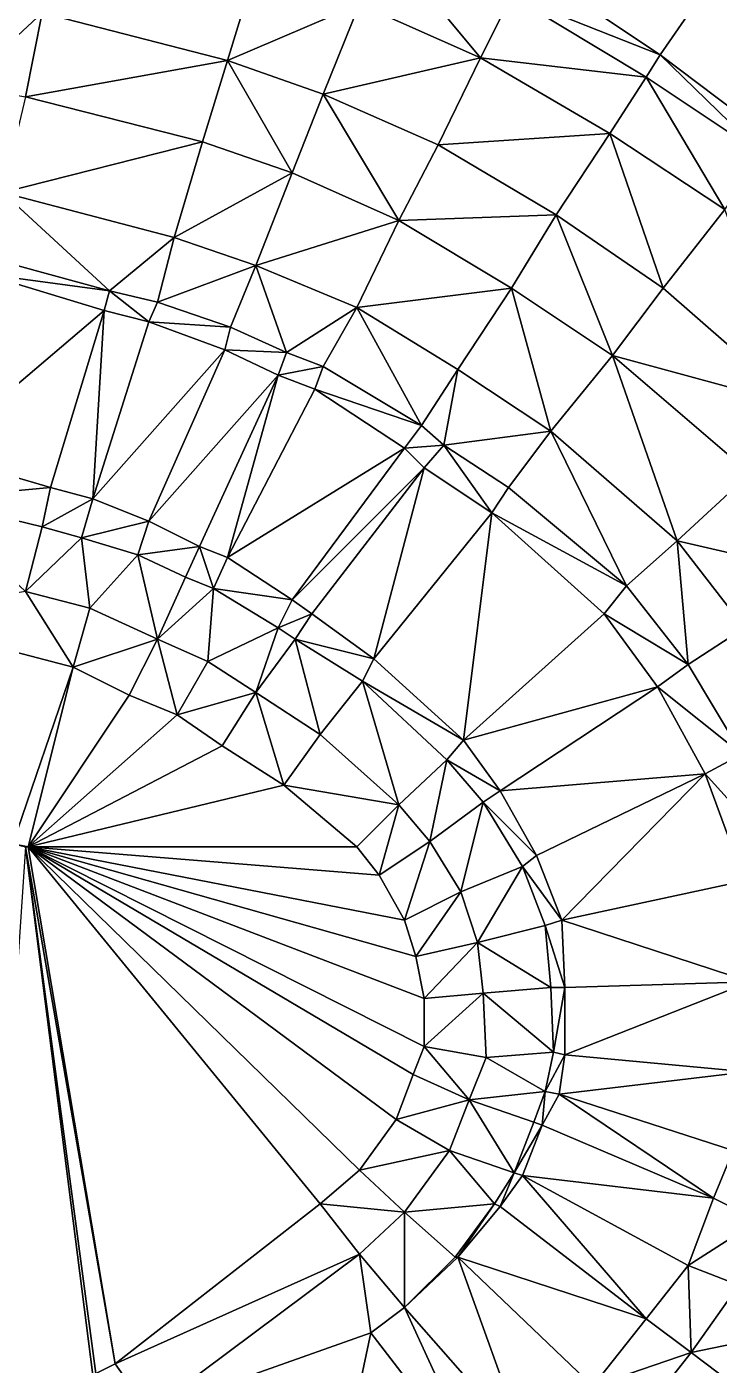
# Model space of a CAD drawing. Header units: millimetres. Extents: x 279405 to 280904, y 534349 to 535918.
# Drawn here: x 280227.7 to 280351, y 535099.8 to 535338 of the extents above; entities that cross this region are included whole.
import ezdxf

# ---------------------------------------------------------------- set-up
doc = ezdxf.new("R2010")
doc.units = ezdxf.units.MM
doc.layers.add('Карьер_конец_отработки', color=1, linetype='Continuous')

msp = doc.modelspace()

# ---------------------------------------------------------------- linework, layer by layer
at = {"layer": 'Карьер_конец_отработки', "color": 21, "true_color": 0xff914f}
for points in [[(280340.499989, 535333.000004, -222.400011), (280359.499989, 535360.500004, -222.400011), (280316.499989, 535349.000004, -219.969988), (280340.499989, 535333.000004, -222.400011)], [(280360.999989, 535317.500004, -224.640001), (280359.499989, 535360.500004, -222.400011), (280340.499989, 535333.000004, -222.400011), (280360.999989, 535317.500004, -224.640001)], [(280308.499989, 535332.500004, -229.999987), (280291.499989, 535353.000004, -229.999987), (280286.999989, 535342.000004, -229.999987), (280308.499989, 535332.500004, -229.999987)], [(280308.499989, 535332.500004, -229.999987), (280313.999989, 535343.500004, -229.999987), (280291.499989, 535353.000004, -229.999987), (280308.499989, 535332.500004, -229.999987)], [(280263.499989, 535332.000004, -259.999987), (280268.499989, 535348.500004, -229.999987), (280230.499989, 535340.500004, -259.999987), (280263.499989, 535332.000004, -259.999987)], [(280286.999989, 535342.000004, -229.999987), (280268.499989, 535348.500004, -229.999987), (280263.499989, 535332.000004, -259.999987), (280286.999989, 535342.000004, -229.999987)], [(280340.499989, 535333.000004, -222.400011), (280316.499989, 535349.000004, -219.969988), (280313.999989, 535343.500004, -229.999987), (280340.499989, 535333.000004, -222.400011)], [(280216.499989, 535327.500004, -259.999987), (280230.499989, 535340.500004, -259.999987), (280213.499989, 535344.000004, -259.999987), (280216.499989, 535327.500004, -259.999987)], [(280337.999989, 535329.000004, -229.999987), (280313.999989, 535343.500004, -229.999987), (280308.499989, 535332.500004, -229.999987), (280337.999989, 535329.000004, -229.999987)], [(280337.999989, 535329.000004, -229.999987), (280340.499989, 535333.000004, -222.400011), (280313.999989, 535343.500004, -229.999987), (280337.999989, 535329.000004, -229.999987)], [(280280.499989, 535326.000004, -259.999987), (280286.999989, 535342.000004, -229.999987), (280263.499989, 535332.000004, -259.999987), (280280.499989, 535326.000004, -259.999987)], [(280308.499989, 535332.500004, -229.999987), (280286.999989, 535342.000004, -229.999987), (280280.499989, 535326.000004, -259.999987), (280308.499989, 535332.500004, -229.999987)], [(280227.499989, 535325.500004, -259.999987), (280230.499989, 535340.500004, -259.999987), (280216.499989, 535327.500004, -259.999987), (280227.499989, 535325.500004, -259.999987)], [(280263.499989, 535332.000004, -259.999987), (280230.499989, 535340.500004, -259.999987), (280227.499989, 535325.500004, -259.999987), (280263.499989, 535332.000004, -259.999987)], [(280258.999989, 535317.500004, -259.999987), (280263.499989, 535332.000004, -259.999987), (280227.499989, 535325.500004, -259.999987), (280258.999989, 535317.500004, -259.999987)], [(280274.999989, 535312.000004, -259.999987), (280263.499989, 535332.000004, -259.999987), (280258.999989, 535317.500004, -259.999987), (280274.999989, 535312.000004, -259.999987)], [(280274.999989, 535312.000004, -259.999987), (280280.499989, 535326.000004, -259.999987), (280263.499989, 535332.000004, -259.999987), (280274.999989, 535312.000004, -259.999987)], [(280300.999989, 535317.000004, -259.999987), (280308.499989, 535332.500004, -229.999987), (280280.499989, 535326.000004, -259.999987), (280300.999989, 535317.000004, -259.999987)], [(280331.499989, 535319.000004, -229.999987), (280308.499989, 535332.500004, -229.999987), (280300.999989, 535317.000004, -259.999987), (280331.499989, 535319.000004, -229.999987)], [(280331.499989, 535319.000004, -229.999987), (280337.999989, 535329.000004, -229.999987), (280308.499989, 535332.500004, -229.999987), (280331.499989, 535319.000004, -229.999987)], [(280358.999989, 535315.000004, -229.999987), (280340.499989, 535333.000004, -222.400011), (280337.999989, 535329.000004, -229.999987), (280358.999989, 535315.000004, -229.999987)], [(280358.999989, 535315.000004, -229.999987), (280360.999989, 535317.500004, -224.640001), (280340.499989, 535333.000004, -222.400011), (280358.999989, 535315.000004, -229.999987)], [(280351.999989, 535305.500004, -229.999987), (280337.999989, 535329.000004, -229.999987), (280331.499989, 535319.000004, -229.999987), (280351.999989, 535305.500004, -229.999987)], [(280351.999989, 535305.500004, -229.999987), (280358.999989, 535315.000004, -229.999987), (280337.999989, 535329.000004, -229.999987), (280351.999989, 535305.500004, -229.999987)], [(280258.999989, 535317.500004, -259.999987), (280227.499989, 535325.500004, -259.999987), (280223.499989, 535308.500004, -289.999987), (280258.999989, 535317.500004, -259.999987)], [(280293.999989, 535303.500004, -259.999987), (280280.499989, 535326.000004, -259.999987), (280274.999989, 535312.000004, -259.999987), (280293.999989, 535303.500004, -259.999987)], [(280293.999989, 535303.500004, -259.999987), (280300.999989, 535317.000004, -259.999987), (280280.499989, 535326.000004, -259.999987), (280293.999989, 535303.500004, -259.999987)], [(280253.999989, 535300.500004, -289.999987), (280258.999989, 535317.500004, -259.999987), (280223.499989, 535308.500004, -289.999987), (280253.999989, 535300.500004, -289.999987)], [(280274.999989, 535312.000004, -259.999987), (280258.999989, 535317.500004, -259.999987), (280253.999989, 535300.500004, -289.999987), (280274.999989, 535312.000004, -259.999987)], [(280321.999989, 535304.500004, -259.999987), (280300.999989, 535317.000004, -259.999987), (280293.999989, 535303.500004, -259.999987), (280321.999989, 535304.500004, -259.999987)], [(280321.999989, 535304.500004, -259.999987), (280331.499989, 535319.000004, -229.999987), (280300.999989, 535317.000004, -259.999987), (280321.999989, 535304.500004, -259.999987)], [(280340.999989, 535291.500004, -259.999987), (280331.499989, 535319.000004, -229.999987), (280321.999989, 535304.500004, -259.999987), (280340.999989, 535291.500004, -259.999987)], [(280340.999989, 535291.500004, -259.999987), (280351.999989, 535305.500004, -229.999987), (280331.499989, 535319.000004, -229.999987), (280340.999989, 535291.500004, -259.999987)], [(280268.499989, 535295.500004, -289.999987), (280274.999989, 535312.000004, -259.999987), (280253.999989, 535300.500004, -289.999987), (280268.499989, 535295.500004, -289.999987)], [(280293.999989, 535303.500004, -259.999987), (280274.999989, 535312.000004, -259.999987), (280268.499989, 535295.500004, -289.999987), (280293.999989, 535303.500004, -259.999987)], [(280242.499989, 535291.000004, -289.999987), (280223.499989, 535308.500004, -289.999987), (280220.499989, 535297.000004, -289.999987), (280242.499989, 535291.000004, -289.999987)], [(280242.499989, 535291.000004, -289.999987), (280253.999989, 535300.500004, -289.999987), (280223.499989, 535308.500004, -289.999987), (280242.499989, 535291.000004, -289.999987)], [(280364.999989, 535270.500004, -259.999987), (280351.999989, 535305.500004, -229.999987), (280340.999989, 535291.500004, -259.999987), (280364.999989, 535270.500004, -259.999987)], [(280286.499989, 535288.000004, -289.999987), (280293.999989, 535303.500004, -259.999987), (280268.499989, 535295.500004, -289.999987), (280286.499989, 535288.000004, -289.999987)], [(280313.999989, 535291.500004, -259.999987), (280293.999989, 535303.500004, -259.999987), (280286.499989, 535288.000004, -289.999987), (280313.999989, 535291.500004, -259.999987)], [(280313.999989, 535291.500004, -259.999987), (280321.999989, 535304.500004, -259.999987), (280293.999989, 535303.500004, -259.999987), (280313.999989, 535291.500004, -259.999987)], [(280331.999989, 535279.500004, -259.999987), (280321.999989, 535304.500004, -259.999987), (280313.999989, 535291.500004, -259.999987), (280331.999989, 535279.500004, -259.999987)], [(280331.999989, 535279.500004, -259.999987), (280340.999989, 535291.500004, -259.999987), (280321.999989, 535304.500004, -259.999987), (280331.999989, 535279.500004, -259.999987)], [(280250.999989, 535289.000004, -289.999987), (280253.999989, 535300.500004, -289.999987), (280242.499989, 535291.000004, -289.999987), (280250.999989, 535289.000004, -289.999987)], [(280268.499989, 535295.500004, -289.999987), (280253.999989, 535300.500004, -289.999987), (280250.999989, 535289.000004, -289.999987), (280268.499989, 535295.500004, -289.999987)], [(280242.499989, 535291.000004, -289.999987), (280220.499989, 535297.000004, -289.999987), (280219.999989, 535294.000004, -298.449999), (280242.499989, 535291.000004, -289.999987)], [(280263.999989, 535284.500004, -289.999987), (280268.499989, 535295.500004, -289.999987), (280250.999989, 535289.000004, -289.999987), (280263.999989, 535284.500004, -289.999987)], [(280273.999989, 535280.000004, -289.999987), (280268.499989, 535295.500004, -289.999987), (280263.999989, 535284.500004, -289.999987), (280273.999989, 535280.000004, -289.999987)], [(280273.999989, 535280.000004, -289.999987), (280286.499989, 535288.000004, -289.999987), (280268.499989, 535295.500004, -289.999987), (280273.999989, 535280.000004, -289.999987)], [(280241.499989, 535287.500004, -300.469988), (280219.999989, 535294.000004, -298.449999), (280211.499989, 535262.000004, -298.449999), (280241.499989, 535287.500004, -300.469988)], [(280241.499989, 535287.500004, -300.469988), (280242.499989, 535291.000004, -289.999987), (280219.999989, 535294.000004, -298.449999), (280241.499989, 535287.500004, -300.469988)], [(280249.499989, 535285.500004, -301.199999), (280242.499989, 535291.000004, -289.999987), (280241.499989, 535287.500004, -300.469988), (280249.499989, 535285.500004, -301.199999)], [(280249.499989, 535285.500004, -301.199999), (280250.999989, 535289.000004, -289.999987), (280242.499989, 535291.000004, -289.999987), (280249.499989, 535285.500004, -301.199999)], [(280304.499989, 535277.000004, -289.999987), (280313.999989, 535291.500004, -259.999987), (280286.499989, 535288.000004, -289.999987), (280304.499989, 535277.000004, -289.999987)], [(280320.999989, 535266.000004, -289.999987), (280313.999989, 535291.500004, -259.999987), (280304.499989, 535277.000004, -289.999987), (280320.999989, 535266.000004, -289.999987)], [(280320.999989, 535266.000004, -289.999987), (280331.999989, 535279.500004, -259.999987), (280313.999989, 535291.500004, -259.999987), (280320.999989, 535266.000004, -289.999987)], [(280364.999989, 535270.500004, -259.999987), (280340.999989, 535291.500004, -259.999987), (280331.999989, 535279.500004, -259.999987), (280364.999989, 535270.500004, -259.999987)], [(280263.999989, 535284.500004, -289.999987), (280250.999989, 535289.000004, -289.999987), (280249.499989, 535285.500004, -301.199999), (280263.999989, 535284.500004, -289.999987)], [(280231.999989, 535256.000004, -300.469988), (280241.499989, 535287.500004, -300.469988), (280211.499989, 535262.000004, -298.449999), (280231.999989, 535256.000004, -300.469988)], [(280239.499989, 535254.000004, -301.199999), (280241.499989, 535287.500004, -300.469988), (280231.999989, 535256.000004, -300.469988), (280239.499989, 535254.000004, -301.199999)], [(280249.499989, 535285.500004, -301.199999), (280241.499989, 535287.500004, -300.469988), (280239.499989, 535254.000004, -301.199999), (280249.499989, 535285.500004, -301.199999)], [(280280.499989, 535277.500004, -289.999987), (280286.499989, 535288.000004, -289.999987), (280273.999989, 535280.000004, -289.999987), (280280.499989, 535277.500004, -289.999987)], [(280297.999989, 535267.000004, -289.999987), (280286.499989, 535288.000004, -289.999987), (280280.499989, 535277.500004, -289.999987), (280297.999989, 535267.000004, -289.999987)], [(280297.999989, 535267.000004, -289.999987), (280304.499989, 535277.000004, -289.999987), (280286.499989, 535288.000004, -289.999987), (280297.999989, 535267.000004, -289.999987)], [(280262.999989, 535280.500004, -302.210009), (280249.499989, 535285.500004, -301.199999), (280239.499989, 535254.000004, -301.199999), (280262.999989, 535280.500004, -302.210009)], [(280262.999989, 535280.500004, -302.210009), (280263.999989, 535284.500004, -289.999987), (280249.499989, 535285.500004, -301.199999), (280262.999989, 535280.500004, -302.210009)], [(280273.999989, 535280.000004, -289.999987), (280263.999989, 535284.500004, -289.999987), (280262.999989, 535280.500004, -302.210009), (280273.999989, 535280.000004, -289.999987)], [(280249.499989, 535250.000004, -302.210009), (280262.999989, 535280.500004, -302.210009), (280239.499989, 535254.000004, -301.199999), (280249.499989, 535250.000004, -302.210009)], [(280272.499989, 535276.000004, -303.080004), (280262.999989, 535280.500004, -302.210009), (280249.499989, 535250.000004, -302.210009), (280272.499989, 535276.000004, -303.080004)], [(280272.499989, 535276.000004, -303.080004), (280273.999989, 535280.000004, -289.999987), (280262.999989, 535280.500004, -302.210009), (280272.499989, 535276.000004, -303.080004)], [(280280.499989, 535277.500004, -289.999987), (280273.999989, 535280.000004, -289.999987), (280272.499989, 535276.000004, -303.080004), (280280.499989, 535277.500004, -289.999987)], [(280343.499989, 535246.500004, -289.999987), (280331.999989, 535279.500004, -259.999987), (280320.999989, 535266.000004, -289.999987), (280343.499989, 535246.500004, -289.999987)], [(280343.499989, 535246.500004, -289.999987), (280356.499989, 535258.500004, -259.999987), (280331.999989, 535279.500004, -259.999987), (280343.499989, 535246.500004, -289.999987)], [(280356.499989, 535258.500004, -259.999987), (280364.999989, 535270.500004, -259.999987), (280331.999989, 535279.500004, -259.999987), (280356.499989, 535258.500004, -259.999987)], [(280278.999989, 535273.500004, -303.610002), (280280.499989, 535277.500004, -289.999987), (280272.499989, 535276.000004, -303.080004), (280278.999989, 535273.500004, -303.610002)], [(280297.999989, 535267.000004, -289.999987), (280280.499989, 535277.500004, -289.999987), (280278.999989, 535273.500004, -303.610002), (280297.999989, 535267.000004, -289.999987)], [(280301.999989, 535263.500004, -289.999987), (280304.499989, 535277.000004, -289.999987), (280297.999989, 535267.000004, -289.999987), (280301.999989, 535263.500004, -289.999987)], [(280320.999989, 535266.000004, -289.999987), (280304.499989, 535277.000004, -289.999987), (280301.999989, 535263.500004, -289.999987), (280320.999989, 535266.000004, -289.999987)], [(280258.499989, 535245.500004, -303.080004), (280272.499989, 535276.000004, -303.080004), (280249.499989, 535250.000004, -302.210009), (280258.499989, 535245.500004, -303.080004)], [(280263.499989, 535243.500004, -303.610002), (280272.499989, 535276.000004, -303.080004), (280258.499989, 535245.500004, -303.080004), (280263.499989, 535243.500004, -303.610002)], [(280278.999989, 535273.500004, -303.610002), (280272.499989, 535276.000004, -303.080004), (280263.499989, 535243.500004, -303.610002), (280278.999989, 535273.500004, -303.610002)], [(280294.999989, 535263.000004, -304.890001), (280278.999989, 535273.500004, -303.610002), (280263.499989, 535243.500004, -303.610002), (280294.999989, 535263.000004, -304.890001)], [(280294.999989, 535263.000004, -304.890001), (280297.999989, 535267.000004, -289.999987), (280278.999989, 535273.500004, -303.610002), (280294.999989, 535263.000004, -304.890001)], [(280301.999989, 535263.500004, -289.999987), (280297.999989, 535267.000004, -289.999987), (280294.999989, 535263.000004, -304.890001), (280301.999989, 535263.500004, -289.999987)], [(280313.499989, 535256.000004, -289.999987), (280320.999989, 535266.000004, -289.999987), (280301.999989, 535263.500004, -289.999987), (280313.499989, 535256.000004, -289.999987)], [(280334.499989, 535238.500004, -289.999987), (280320.999989, 535266.000004, -289.999987), (280313.499989, 535256.000004, -289.999987), (280334.499989, 535238.500004, -289.999987)], [(280334.499989, 535238.500004, -289.999987), (280343.499989, 535246.500004, -289.999987), (280320.999989, 535266.000004, -289.999987), (280334.499989, 535238.500004, -289.999987)], [(280231.999989, 535256.000004, -300.469988), (280211.499989, 535262.000004, -298.449999), (280209.999989, 535254.000004, -319.999987), (280231.999989, 535256.000004, -300.469988)], [(280274.999989, 535236.000004, -304.890001), (280294.999989, 535263.000004, -304.890001), (280263.499989, 535243.500004, -303.610002), (280274.999989, 535236.000004, -304.890001)], [(280298.499989, 535259.500004, -305.249987), (280294.999989, 535263.000004, -304.890001), (280274.999989, 535236.000004, -304.890001), (280298.499989, 535259.500004, -305.249987)], [(280298.499989, 535259.500004, -305.249987), (280301.999989, 535263.500004, -289.999987), (280294.999989, 535263.000004, -304.890001), (280298.499989, 535259.500004, -305.249987)], [(280310.499989, 535251.500004, -306.590013), (280301.999989, 535263.500004, -289.999987), (280298.499989, 535259.500004, -305.249987), (280310.499989, 535251.500004, -306.590013)], [(280310.499989, 535251.500004, -306.590013), (280313.499989, 535256.000004, -289.999987), (280301.999989, 535263.500004, -289.999987), (280310.499989, 535251.500004, -306.590013)], [(280278.499989, 535233.500004, -305.249987), (280298.499989, 535259.500004, -305.249987), (280274.999989, 535236.000004, -304.890001), (280278.499989, 535233.500004, -305.249987)], [(280289.499989, 535225.500004, -306.590013), (280298.499989, 535259.500004, -305.249987), (280278.499989, 535233.500004, -305.249987), (280289.499989, 535225.500004, -306.590013)], [(280310.499989, 535251.500004, -306.590013), (280298.499989, 535259.500004, -305.249987), (280289.499989, 535225.500004, -306.590013), (280310.499989, 535251.500004, -306.590013)], [(280369.499989, 535240.500004, -259.999987), (280356.499989, 535258.500004, -259.999987), (280343.499989, 535246.500004, -289.999987), (280369.499989, 535240.500004, -259.999987)], [(280230.499989, 535249.000004, -319.999987), (280231.999989, 535256.000004, -300.469988), (280209.999989, 535254.000004, -319.999987), (280230.499989, 535249.000004, -319.999987)], [(280239.499989, 535254.000004, -301.199999), (280231.999989, 535256.000004, -300.469988), (280230.499989, 535249.000004, -319.999987), (280239.499989, 535254.000004, -301.199999)], [(280334.499989, 535238.500004, -289.999987), (280313.499989, 535256.000004, -289.999987), (280310.499989, 535251.500004, -306.590013), (280334.499989, 535238.500004, -289.999987)], [(280227.499989, 535237.500004, -319.999987), (280230.499989, 535249.000004, -319.999987), (280209.999989, 535254.000004, -319.999987), (280227.499989, 535237.500004, -319.999987)], [(280237.499989, 535247.000004, -319.999987), (280239.499989, 535254.000004, -301.199999), (280230.499989, 535249.000004, -319.999987), (280237.499989, 535247.000004, -319.999987)], [(280249.499989, 535250.000004, -302.210009), (280239.499989, 535254.000004, -301.199999), (280237.499989, 535247.000004, -319.999987), (280249.499989, 535250.000004, -302.210009)], [(280305.499989, 535211.000004, -308.590013), (280310.499989, 535251.500004, -306.590013), (280289.499989, 535225.500004, -306.590013), (280305.499989, 535211.000004, -308.590013)], [(280330.499989, 535233.500004, -308.590013), (280310.499989, 535251.500004, -306.590013), (280305.499989, 535211.000004, -308.590013), (280330.499989, 535233.500004, -308.590013)], [(280330.499989, 535233.500004, -308.590013), (280334.499989, 535238.500004, -289.999987), (280310.499989, 535251.500004, -306.590013), (280330.499989, 535233.500004, -308.590013)], [(280237.499989, 535247.000004, -319.999987), (280230.499989, 535249.000004, -319.999987), (280227.499989, 535237.500004, -319.999987), (280237.499989, 535247.000004, -319.999987)], [(280247.499989, 535244.000004, -319.999987), (280249.499989, 535250.000004, -302.210009), (280237.499989, 535247.000004, -319.999987), (280247.499989, 535244.000004, -319.999987)], [(280258.499989, 535245.500004, -303.080004), (280249.499989, 535250.000004, -302.210009), (280247.499989, 535244.000004, -319.999987), (280258.499989, 535245.500004, -303.080004)], [(280238.999989, 535234.500004, -319.999987), (280237.499989, 535247.000004, -319.999987), (280227.499989, 535237.500004, -319.999987), (280238.999989, 535234.500004, -319.999987)], [(280238.999989, 535234.500004, -319.999987), (280247.499989, 535244.000004, -319.999987), (280237.499989, 535247.000004, -319.999987), (280238.999989, 535234.500004, -319.999987)], [(280255.999989, 535240.000004, -319.999987), (280258.499989, 535245.500004, -303.080004), (280247.499989, 535244.000004, -319.999987), (280255.999989, 535240.000004, -319.999987)], [(280260.999989, 535238.000004, -319.999987), (280258.499989, 535245.500004, -303.080004), (280255.999989, 535240.000004, -319.999987), (280260.999989, 535238.000004, -319.999987)], [(280260.999989, 535238.000004, -319.999987), (280263.499989, 535243.500004, -303.610002), (280258.499989, 535245.500004, -303.080004), (280260.999989, 535238.000004, -319.999987)], [(280345.499989, 535224.500004, -289.999987), (280343.499989, 535246.500004, -289.999987), (280334.499989, 535238.500004, -289.999987), (280345.499989, 535224.500004, -289.999987)], [(280345.499989, 535224.500004, -289.999987), (280355.499989, 535231.000004, -289.999987), (280343.499989, 535246.500004, -289.999987), (280345.499989, 535224.500004, -289.999987)], [(280355.499989, 535231.000004, -289.999987), (280369.499989, 535240.500004, -259.999987), (280343.499989, 535246.500004, -289.999987), (280355.499989, 535231.000004, -289.999987)], [(280250.999989, 535229.000004, -319.999987), (280247.499989, 535244.000004, -319.999987), (280238.999989, 535234.500004, -319.999987), (280250.999989, 535229.000004, -319.999987)], [(280250.999989, 535229.000004, -319.999987), (280255.999989, 535240.000004, -319.999987), (280247.499989, 535244.000004, -319.999987), (280250.999989, 535229.000004, -319.999987)], [(280274.999989, 535236.000004, -304.890001), (280263.499989, 535243.500004, -303.610002), (280260.999989, 535238.000004, -319.999987), (280274.999989, 535236.000004, -304.890001)], [(280260.999989, 535238.000004, -319.999987), (280255.999989, 535240.000004, -319.999987), (280250.999989, 535229.000004, -319.999987), (280260.999989, 535238.000004, -319.999987)], [(280345.499989, 535224.500004, -289.999987), (280334.499989, 535238.500004, -289.999987), (280330.499989, 535233.500004, -308.590013), (280345.499989, 535224.500004, -289.999987)], [(280235.999989, 535224.000004, -349.999987), (280227.499989, 535237.500004, -319.999987), (280201.499989, 535233.000004, -346.509996), (280235.999989, 535224.000004, -349.999987)], [(280235.999989, 535224.000004, -349.999987), (280238.999989, 535234.500004, -319.999987), (280227.499989, 535237.500004, -319.999987), (280235.999989, 535224.000004, -349.999987)], [(280259.999989, 535225.000004, -319.999987), (280260.999989, 535238.000004, -319.999987), (280250.999989, 535229.000004, -319.999987), (280259.999989, 535225.000004, -319.999987)], [(280272.499989, 535231.000004, -319.999987), (280260.999989, 535238.000004, -319.999987), (280259.999989, 535225.000004, -319.999987), (280272.499989, 535231.000004, -319.999987)], [(280272.499989, 535231.000004, -319.999987), (280274.999989, 535236.000004, -304.890001), (280260.999989, 535238.000004, -319.999987), (280272.499989, 535231.000004, -319.999987)], [(280278.499989, 535233.500004, -305.249987), (280274.999989, 535236.000004, -304.890001), (280272.499989, 535231.000004, -319.999987), (280278.499989, 535233.500004, -305.249987)], [(280250.999989, 535229.000004, -319.999987), (280238.999989, 535234.500004, -319.999987), (280235.999989, 535224.000004, -349.999987), (280250.999989, 535229.000004, -319.999987)], [(280275.499989, 535229.000004, -319.999987), (280278.499989, 535233.500004, -305.249987), (280272.499989, 535231.000004, -319.999987), (280275.499989, 535229.000004, -319.999987)], [(280289.499989, 535225.500004, -306.590013), (280278.499989, 535233.500004, -305.249987), (280275.499989, 535229.000004, -319.999987), (280289.499989, 535225.500004, -306.590013)], [(280339.999989, 535220.500004, -309.569994), (280330.499989, 535233.500004, -308.590013), (280305.499989, 535211.000004, -308.590013), (280339.999989, 535220.500004, -309.569994)], [(280339.999989, 535220.500004, -309.569994), (280345.499989, 535224.500004, -289.999987), (280330.499989, 535233.500004, -308.590013), (280339.999989, 535220.500004, -309.569994)], [(280225.245961, 535192.586815, -349.879045), (280235.999989, 535224.000004, -349.999987), (280201.499989, 535233.000004, -346.509996), (280225.245961, 535192.586815, -349.879045)], [(280245.999989, 535219.000004, -349.999987), (280250.999989, 535229.000004, -319.999987), (280235.999989, 535224.000004, -349.999987), (280245.999989, 535219.000004, -349.999987)], [(280254.499989, 535215.500004, -349.999987), (280250.999989, 535229.000004, -319.999987), (280245.999989, 535219.000004, -349.999987), (280254.499989, 535215.500004, -349.999987)], [(280254.499989, 535215.500004, -349.999987), (280259.999989, 535225.000004, -319.999987), (280250.999989, 535229.000004, -319.999987), (280254.499989, 535215.500004, -349.999987)], [(280268.499989, 535219.500004, -319.999987), (280272.499989, 535231.000004, -319.999987), (280259.999989, 535225.000004, -319.999987), (280268.499989, 535219.500004, -319.999987)], [(280275.499989, 535229.000004, -319.999987), (280272.499989, 535231.000004, -319.999987), (280268.499989, 535219.500004, -319.999987), (280275.499989, 535229.000004, -319.999987)], [(280279.999989, 535212.000004, -319.999987), (280275.499989, 535229.000004, -319.999987), (280268.499989, 535219.500004, -319.999987), (280279.999989, 535212.000004, -319.999987)], [(280279.999989, 535212.000004, -319.999987), (280287.499989, 535221.500004, -319.999987), (280275.499989, 535229.000004, -319.999987), (280279.999989, 535212.000004, -319.999987)], [(280287.499989, 535221.500004, -319.999987), (280289.499989, 535225.500004, -306.590013), (280275.499989, 535229.000004, -319.999987), (280287.499989, 535221.500004, -319.999987)], [(280354.999989, 535208.500004, -289.999987), (280355.499989, 535231.000004, -289.999987), (280345.499989, 535224.500004, -289.999987), (280354.999989, 535208.500004, -289.999987)], [(280235.999989, 535224.000004, -349.999987), (280225.245961, 535192.586815, -349.879045), (280227.999989, 535192, -349.999987), (280235.999989, 535224.000004, -349.999987)], [(280245.999989, 535219.000004, -349.999987), (280235.999989, 535224.000004, -349.999987), (280227.999989, 535192, -349.999987), (280245.999989, 535219.000004, -349.999987)], [(280268.499989, 535219.500004, -319.999987), (280259.999989, 535225.000004, -319.999987), (280254.499989, 535215.500004, -349.999987), (280268.499989, 535219.500004, -319.999987)], [(280305.499989, 535211.000004, -308.590013), (280289.499989, 535225.500004, -306.590013), (280287.499989, 535221.500004, -319.999987), (280305.499989, 535211.000004, -308.590013)], [(280354.999989, 535208.500004, -289.999987), (280345.499989, 535224.500004, -289.999987), (280339.999989, 535220.500004, -309.569994), (280354.999989, 535208.500004, -289.999987)], [(280293.999989, 535199.5, -319.999987), (280287.499989, 535221.500004, -319.999987), (280279.999989, 535212.000004, -319.999987), (280293.999989, 535199.5, -319.999987)], [(280293.999989, 535199.5, -319.999987), (280302.499989, 535207.500004, -319.999987), (280287.499989, 535221.500004, -319.999987), (280293.999989, 535199.5, -319.999987)], [(280302.499989, 535207.500004, -319.999987), (280305.499989, 535211.000004, -308.590013), (280287.499989, 535221.500004, -319.999987), (280302.499989, 535207.500004, -319.999987)], [(280262.499989, 535210.000004, -349.999987), (280268.499989, 535219.500004, -319.999987), (280254.499989, 535215.500004, -349.999987), (280262.499989, 535210.000004, -349.999987)], [(280273.499989, 535203, -349.999987), (280268.499989, 535219.500004, -319.999987), (280262.499989, 535210.000004, -349.999987), (280273.499989, 535203, -349.999987)], [(280273.499989, 535203, -349.999987), (280279.999989, 535212.000004, -319.999987), (280268.499989, 535219.500004, -319.999987), (280273.499989, 535203, -349.999987)], [(280311.999989, 535202, -309.569994), (280339.999989, 535220.500004, -309.569994), (280305.499989, 535211.000004, -308.590013), (280311.999989, 535202, -309.569994)], [(280348.499989, 535205.000004, -310.830004), (280339.999989, 535220.500004, -309.569994), (280311.999989, 535202, -309.569994), (280348.499989, 535205.000004, -310.830004)], [(280348.499989, 535205.000004, -310.830004), (280354.999989, 535208.500004, -289.999987), (280339.999989, 535220.500004, -309.569994), (280348.499989, 535205.000004, -310.830004)], [(280254.499989, 535215.500004, -349.999987), (280245.999989, 535219.000004, -349.999987), (280227.999989, 535192, -349.999987), (280254.499989, 535215.500004, -349.999987)], [(280262.499989, 535210.000004, -349.999987), (280254.499989, 535215.500004, -349.999987), (280227.999989, 535192, -349.999987), (280262.499989, 535210.000004, -349.999987)], [(280293.999989, 535199.5, -319.999987), (280279.999989, 535212.000004, -319.999987), (280273.499989, 535203, -349.999987), (280293.999989, 535199.5, -319.999987)], [(280273.499989, 535203, -349.999987), (280262.499989, 535210.000004, -349.999987), (280227.999989, 535192, -349.999987), (280273.499989, 535203, -349.999987)], [(280311.999989, 535202, -309.569994), (280305.499989, 535211.000004, -308.590013), (280302.499989, 535207.500004, -319.999987), (280311.999989, 535202, -309.569994)], [(280299.499989, 535193, -319.999987), (280302.499989, 535207.500004, -319.999987), (280293.999989, 535199.5, -319.999987), (280299.499989, 535193, -319.999987)], [(280308.999989, 535200, -319.999987), (280302.499989, 535207.500004, -319.999987), (280299.499989, 535193, -319.999987), (280308.999989, 535200, -319.999987)], [(280308.999989, 535200, -319.999987), (280311.999989, 535202, -309.569994), (280302.499989, 535207.500004, -319.999987), (280308.999989, 535200, -319.999987)], [(280362.999989, 535189, -289.999987), (280354.999989, 535208.500004, -289.999987), (280348.499989, 535205.000004, -310.830004), (280362.999989, 535189, -289.999987)], [(280318.499989, 535190.5, -310.830004), (280348.499989, 535205.000004, -310.830004), (280311.999989, 535202, -309.569994), (280318.499989, 535190.5, -310.830004)], [(280322.999989, 535179, -311.93001), (280348.499989, 535205.000004, -310.830004), (280318.499989, 535190.5, -310.830004), (280322.999989, 535179, -311.93001)], [(280355.499989, 535186, -311.93001), (280348.499989, 535205.000004, -310.830004), (280322.999989, 535179, -311.93001), (280355.499989, 535186, -311.93001)], [(280355.499989, 535186, -311.93001), (280362.999989, 535189, -289.999987), (280348.499989, 535205.000004, -310.830004), (280355.499989, 535186, -311.93001)], [(280286.499989, 535192, -349.999987), (280273.499989, 535203, -349.999987), (280227.999989, 535192, -349.999987), (280286.499989, 535192, -349.999987)], [(280286.499989, 535192, -349.999987), (280293.999989, 535199.5, -319.999987), (280273.499989, 535203, -349.999987), (280286.499989, 535192, -349.999987)], [(280318.499989, 535190.5, -310.830004), (280311.999989, 535202, -309.569994), (280308.999989, 535200, -319.999987), (280318.499989, 535190.5, -310.830004)], [(280290.499989, 535187, -349.999987), (280293.999989, 535199.5, -319.999987), (280286.499989, 535192, -349.999987), (280290.499989, 535187, -349.999987)], [(280299.499989, 535193, -319.999987), (280293.999989, 535199.5, -319.999987), (280290.499989, 535187, -349.999987), (280299.499989, 535193, -319.999987)], [(280304.999989, 535184, -319.999987), (280308.999989, 535200, -319.999987), (280299.499989, 535193, -319.999987), (280304.999989, 535184, -319.999987)], [(280315.999989, 535188.5, -319.999987), (280308.999989, 535200, -319.999987), (280304.999989, 535184, -319.999987), (280315.999989, 535188.5, -319.999987)], [(280315.999989, 535188.5, -319.999987), (280318.499989, 535190.5, -310.830004), (280308.999989, 535200, -319.999987), (280315.999989, 535188.5, -319.999987)], [(280294.999989, 535179, -349.999987), (280299.499989, 535193, -319.999987), (280290.499989, 535187, -349.999987), (280294.999989, 535179, -349.999987)], [(280304.999989, 535184, -319.999987), (280299.499989, 535193, -319.999987), (280294.999989, 535179, -349.999987), (280304.999989, 535184, -319.999987)], [(280239.499989, 535098, -349.999987), (280227.499989, 535192, -349.999987), (280220.499989, 535088, -349.999987), (280239.499989, 535098, -349.999987)], [(280227.999989, 535192, -349.999987), (280225.245961, 535192.586815, -349.879045), (280227.499989, 535192, -349.999987), (280227.999989, 535192, -349.999987)], [(280239.499989, 535098, -349.999987), (280240.065602, 535098.282798, -349.999987), (280227.499989, 535192, -349.999987), (280239.499989, 535098, -349.999987)], [(280240.065602, 535098.282798, -349.999987), (280243.499989, 535100, -349.999987), (280227.499989, 535192, -349.999987), (280240.065602, 535098.282798, -349.999987)], [(280243.499989, 535100, -349.999987), (280227.999989, 535192, -349.999987), (280227.499989, 535192, -349.999987), (280243.499989, 535100, -349.999987)], [(280243.499989, 535100, -349.999987), (280279.999989, 535128.5, -349.999987), (280227.999989, 535192, -349.999987), (280243.499989, 535100, -349.999987)], [(280296.499989, 535151.5, -349.999987), (280227.999989, 535192, -349.999987), (280293.499989, 535143.5, -349.999987), (280296.499989, 535151.5, -349.999987)], [(280296.999989, 535172.5, -349.999987), (280227.999989, 535192, -349.999987), (280298.499989, 535165, -349.999987), (280296.999989, 535172.5, -349.999987)], [(280290.499989, 535187, -349.999987), (280227.999989, 535192, -349.999987), (280294.999989, 535179, -349.999987), (280290.499989, 535187, -349.999987)], [(280290.499989, 535187, -349.999987), (280286.499989, 535192, -349.999987), (280227.999989, 535192, -349.999987), (280290.499989, 535187, -349.999987)], [(280279.999989, 535128.5, -349.999987), (280286.999989, 535134.5, -349.999987), (280227.999989, 535192, -349.999987), (280279.999989, 535128.5, -349.999987)], [(280286.999989, 535134.5, -349.999987), (280293.499989, 535143.5, -349.999987), (280227.999989, 535192, -349.999987), (280286.999989, 535134.5, -349.999987)], [(280296.999989, 535172.5, -349.999987), (280294.999989, 535179, -349.999987), (280227.999989, 535192, -349.999987), (280296.999989, 535172.5, -349.999987)], [(280296.499989, 535151.5, -349.999987), (280298.499989, 535156.5, -349.999987), (280227.999989, 535192, -349.999987), (280296.499989, 535151.5, -349.999987)], [(280298.499989, 535165, -349.999987), (280227.999989, 535192, -349.999987), (280298.499989, 535156.5, -349.999987), (280298.499989, 535165, -349.999987)], [(280307.999989, 535175, -319.999987), (280315.999989, 535188.5, -319.999987), (280304.999989, 535184, -319.999987), (280307.999989, 535175, -319.999987)], [(280319.999989, 535178, -319.999987), (280315.999989, 535188.5, -319.999987), (280307.999989, 535175, -319.999987), (280319.999989, 535178, -319.999987)], [(280322.999989, 535179, -311.93001), (280318.499989, 535190.5, -310.830004), (280315.999989, 535188.5, -319.999987), (280322.999989, 535179, -311.93001)], [(280319.999989, 535178, -319.999987), (280322.999989, 535179, -311.93001), (280315.999989, 535188.5, -319.999987), (280319.999989, 535178, -319.999987)], [(280356.499989, 535168, -312.979998), (280355.499989, 535186, -311.93001), (280322.999989, 535179, -311.93001), (280356.499989, 535168, -312.979998)], [(280296.999989, 535172.5, -349.999987), (280304.999989, 535184, -319.999987), (280294.999989, 535179, -349.999987), (280296.999989, 535172.5, -349.999987)], [(280307.999989, 535175, -319.999987), (280304.999989, 535184, -319.999987), (280296.999989, 535172.5, -349.999987), (280307.999989, 535175, -319.999987)], [(280323.499989, 535167, -312.979998), (280322.999989, 535179, -311.93001), (280319.999989, 535178, -319.999987), (280323.499989, 535167, -312.979998)], [(280323.499989, 535167, -312.979998), (280356.499989, 535168, -312.979998), (280322.999989, 535179, -311.93001), (280323.499989, 535167, -312.979998)], [(280320.999989, 535167, -319.999987), (280319.999989, 535178, -319.999987), (280307.999989, 535175, -319.999987), (280320.999989, 535167, -319.999987)], [(280320.999989, 535167, -319.999987), (280323.499989, 535167, -312.979998), (280319.999989, 535178, -319.999987), (280320.999989, 535167, -319.999987)], [(280298.499989, 535165, -349.999987), (280307.999989, 535175, -319.999987), (280296.999989, 535172.5, -349.999987), (280298.499989, 535165, -349.999987)], [(280308.999989, 535166, -319.999987), (280307.999989, 535175, -319.999987), (280298.499989, 535165, -349.999987), (280308.999989, 535166, -319.999987)], [(280308.999989, 535166, -319.999987), (280320.999989, 535167, -319.999987), (280307.999989, 535175, -319.999987), (280308.999989, 535166, -319.999987)], [(280321.499989, 535155.5, -319.999987), (280320.999989, 535167, -319.999987), (280308.999989, 535166, -319.999987), (280321.499989, 535155.5, -319.999987)], [(280321.499989, 535155.5, -319.999987), (280323.499989, 535167, -312.979998), (280320.999989, 535167, -319.999987), (280321.499989, 535155.5, -319.999987)], [(280323.499989, 535155, -314.110002), (280323.499989, 535167, -312.979998), (280321.499989, 535155.5, -319.999987), (280323.499989, 535155, -314.110002)], [(280323.499989, 535155, -314.110002), (280356.499989, 535168, -312.979998), (280323.499989, 535167, -312.979998), (280323.499989, 535155, -314.110002)], [(280355.999989, 535152, -314.110002), (280356.499989, 535168, -312.979998), (280323.499989, 535155, -314.110002), (280355.999989, 535152, -314.110002)], [(280298.499989, 535156.5, -349.999987), (280308.999989, 535166, -319.999987), (280298.499989, 535165, -349.999987), (280298.499989, 535156.5, -349.999987)], [(280309.499989, 535154.5, -319.999987), (280308.999989, 535166, -319.999987), (280298.499989, 535156.5, -349.999987), (280309.499989, 535154.5, -319.999987)], [(280309.499989, 535154.5, -319.999987), (280321.499989, 535155.5, -319.999987), (280308.999989, 535166, -319.999987), (280309.499989, 535154.5, -319.999987)], [(280306.499989, 535147, -319.999987), (280298.499989, 535156.5, -349.999987), (280296.499989, 535151.5, -349.999987), (280306.499989, 535147, -319.999987)], [(280306.499989, 535147, -319.999987), (280309.499989, 535154.5, -319.999987), (280298.499989, 535156.5, -349.999987), (280306.499989, 535147, -319.999987)], [(280319.999989, 535148.5, -319.999987), (280321.499989, 535155.5, -319.999987), (280309.499989, 535154.5, -319.999987), (280319.999989, 535148.5, -319.999987)], [(280323.499989, 535155, -314.110002), (280321.499989, 535155.5, -319.999987), (280319.999989, 535148.5, -319.999987), (280323.499989, 535155, -314.110002)], [(280322.499989, 535148, -314.789995), (280323.499989, 535155, -314.110002), (280319.999989, 535148.5, -319.999987), (280322.499989, 535148, -314.789995)], [(280355.999989, 535152, -314.110002), (280323.499989, 535155, -314.110002), (280322.499989, 535148, -314.789995), (280355.999989, 535152, -314.110002)], [(280319.999989, 535148.5, -319.999987), (280309.499989, 535154.5, -319.999987), (280306.499989, 535147, -319.999987), (280319.999989, 535148.5, -319.999987)], [(280306.499989, 535147, -319.999987), (280296.499989, 535151.5, -349.999987), (280293.499989, 535143.5, -349.999987), (280306.499989, 535147, -319.999987)], [(280353.499989, 535138, -314.789995), (280355.999989, 535152, -314.110002), (280322.499989, 535148, -314.789995), (280353.499989, 535138, -314.789995)], [(280317.999989, 535143, -319.999987), (280319.999989, 535148.5, -319.999987), (280306.499989, 535147, -319.999987), (280317.999989, 535143, -319.999987)], [(280319.499989, 535142.5, -315.370012), (280319.999989, 535148.5, -319.999987), (280317.999989, 535143, -319.999987), (280319.499989, 535142.5, -315.370012)], [(280322.499989, 535148, -314.789995), (280319.999989, 535148.5, -319.999987), (280319.499989, 535142.5, -315.370012), (280322.499989, 535148, -314.789995)], [(280349.999989, 535129.5, -315.370012), (280322.499989, 535148, -314.789995), (280319.499989, 535142.5, -315.370012), (280349.999989, 535129.5, -315.370012)], [(280349.999989, 535129.5, -315.370012), (280353.499989, 535138, -314.789995), (280322.499989, 535148, -314.789995), (280349.999989, 535129.5, -315.370012)], [(280302.999989, 535138, -319.999987), (280306.499989, 535147, -319.999987), (280293.499989, 535143.5, -349.999987), (280302.999989, 535138, -319.999987)], [(280314.499989, 535134, -319.999987), (280306.499989, 535147, -319.999987), (280302.999989, 535138, -319.999987), (280314.499989, 535134, -319.999987)], [(280314.499989, 535134, -319.999987), (280317.999989, 535143, -319.999987), (280306.499989, 535147, -319.999987), (280314.499989, 535134, -319.999987)], [(280302.999989, 535138, -319.999987), (280293.499989, 535143.5, -349.999987), (280286.999989, 535134.5, -349.999987), (280302.999989, 535138, -319.999987)], [(280319.499989, 535142.5, -315.370012), (280317.999989, 535143, -319.999987), (280314.499989, 535134, -319.999987), (280319.499989, 535142.5, -315.370012)], [(280315.999989, 535133.5, -316.289995), (280319.499989, 535142.5, -315.370012), (280314.499989, 535134, -319.999987), (280315.999989, 535133.5, -316.289995)], [(280349.999989, 535129.5, -315.370012), (280319.499989, 535142.5, -315.370012), (280315.999989, 535133.5, -316.289995), (280349.999989, 535129.5, -315.370012)], [(280294.999989, 535127, -319.999987), (280302.999989, 535138, -319.999987), (280286.999989, 535134.5, -349.999987), (280294.999989, 535127, -319.999987)], [(280310.999989, 535128.5, -319.999987), (280302.999989, 535138, -319.999987), (280294.999989, 535127, -319.999987), (280310.999989, 535128.5, -319.999987)], [(280310.999989, 535128.5, -319.999987), (280314.499989, 535134, -319.999987), (280302.999989, 535138, -319.999987), (280310.999989, 535128.5, -319.999987)], [(280357.999989, 535125.5, -289.999987), (280353.499989, 535138, -314.789995), (280349.999989, 535129.5, -315.370012), (280357.999989, 535125.5, -289.999987)], [(280294.999989, 535127, -319.999987), (280286.999989, 535134.5, -349.999987), (280279.999989, 535128.5, -349.999987), (280294.999989, 535127, -319.999987)], [(280311.999989, 535128, -316.879991), (280314.499989, 535134, -319.999987), (280310.999989, 535128.5, -319.999987), (280311.999989, 535128, -316.879991)], [(280315.999989, 535133.5, -316.289995), (280314.499989, 535134, -319.999987), (280311.999989, 535128, -316.879991), (280315.999989, 535133.5, -316.289995)], [(280337.999989, 535108, -316.879991), (280315.999989, 535133.5, -316.289995), (280311.999989, 535128, -316.879991), (280337.999989, 535108, -316.879991)], [(280337.999989, 535108, -316.879991), (280345.499989, 535117.5, -316.289995), (280315.999989, 535133.5, -316.289995), (280337.999989, 535108, -316.879991)], [(280345.499989, 535117.5, -316.289995), (280349.999989, 535129.5, -315.370012), (280315.999989, 535133.5, -316.289995), (280345.499989, 535117.5, -316.289995)], [(280357.999989, 535125.5, -289.999987), (280349.999989, 535129.5, -315.370012), (280345.499989, 535117.5, -316.289995), (280357.999989, 535125.5, -289.999987)], [(280286.999989, 535119.5, -319.999987), (280279.999989, 535128.5, -349.999987), (280243.499989, 535100, -349.999987), (280286.999989, 535119.5, -319.999987)], [(280286.999989, 535119.5, -319.999987), (280294.999989, 535127, -319.999987), (280279.999989, 535128.5, -349.999987), (280286.999989, 535119.5, -319.999987)], [(280294.999989, 535110, -319.999987), (280294.999989, 535127, -319.999987), (280286.999989, 535119.5, -319.999987), (280294.999989, 535110, -319.999987)], [(280303.999989, 535119, -319.999987), (280310.999989, 535128.5, -319.999987), (280294.999989, 535127, -319.999987), (280303.999989, 535119, -319.999987)], [(280294.999989, 535110, -319.999987), (280303.999989, 535119, -319.999987), (280294.999989, 535127, -319.999987), (280294.999989, 535110, -319.999987)], [(280304.499989, 535119, -318.050005), (280310.999989, 535128.5, -319.999987), (280303.999989, 535119, -319.999987), (280304.499989, 535119, -318.050005)], [(280311.999989, 535128, -316.879991), (280310.999989, 535128.5, -319.999987), (280304.499989, 535119, -318.050005), (280311.999989, 535128, -316.879991)], [(280337.999989, 535108, -316.879991), (280311.999989, 535128, -316.879991), (280304.499989, 535119, -318.050005), (280337.999989, 535108, -316.879991)], [(280354.499989, 535114, -289.999987), (280357.999989, 535125.5, -289.999987), (280345.499989, 535117.5, -316.289995), (280354.499989, 535114, -289.999987)], [(280249.499989, 535091.5, -319.999987), (280286.999989, 535119.5, -319.999987), (280243.499989, 535100, -349.999987), (280249.499989, 535091.5, -319.999987)], [(280288.999989, 535105.5, -319.999987), (280286.999989, 535119.5, -319.999987), (280249.499989, 535091.5, -319.999987), (280288.999989, 535105.5, -319.999987)], [(280288.999989, 535105.5, -319.999987), (280294.999989, 535110, -319.999987), (280286.999989, 535119.5, -319.999987), (280288.999989, 535105.5, -319.999987)], [(280316.499989, 535085.5, -319.240007), (280304.499989, 535119, -318.050005), (280294.999989, 535110, -319.240007), (280316.499989, 535085.5, -319.240007)], [(280304.499989, 535119, -318.050005), (280294.999989, 535110, -319.999987), (280294.999989, 535110, -319.240007), (280304.499989, 535119, -318.050005)], [(280304.499989, 535119, -318.050005), (280303.999989, 535119, -319.999987), (280294.999989, 535110, -319.999987), (280304.499989, 535119, -318.050005)], [(280316.499989, 535085.5, -319.240007), (280328.499989, 535096, -318.050005), (280304.499989, 535119, -318.050005), (280316.499989, 535085.5, -319.240007)], [(280328.499989, 535096, -318.050005), (280337.999989, 535108, -316.879991), (280304.499989, 535119, -318.050005), (280328.499989, 535096, -318.050005)], [(280345.999989, 535102, -289.999987), (280345.499989, 535117.5, -316.289995), (280337.999989, 535108, -316.879991), (280345.999989, 535102, -289.999987)], [(280345.999989, 535102, -289.999987), (280354.499989, 535114, -289.999987), (280345.499989, 535117.5, -316.289995), (280345.999989, 535102, -289.999987)], [(280362.999989, 535105.5, -289.999987), (280354.499989, 535114, -289.999987), (280345.999989, 535102, -289.999987), (280362.999989, 535105.5, -289.999987)], [(280308.999989, 535079.5, -319.999987), (280294.999989, 535110, -319.240007), (280288.999989, 535105.5, -319.999987), (280308.999989, 535079.5, -319.999987)], [(280294.999989, 535110, -319.240007), (280294.999989, 535110, -319.999987), (280288.999989, 535105.5, -319.999987), (280294.999989, 535110, -319.240007)], [(280308.999989, 535079.5, -319.999987), (280316.499989, 535085.5, -319.240007), (280294.999989, 535110, -319.240007), (280308.999989, 535079.5, -319.999987)], [(280345.999989, 535102, -289.999987), (280337.999989, 535108, -316.879991), (280328.499989, 535096, -318.050005), (280345.999989, 535102, -289.999987)], [(280278.499989, 535056.000004, -319.999987), (280288.999989, 535105.5, -319.999987), (280249.499989, 535091.5, -319.999987), (280278.499989, 535056.000004, -319.999987)], [(280308.999989, 535079.5, -319.999987), (280288.999989, 535105.5, -319.999987), (280278.499989, 535056.000004, -319.999987), (280308.999989, 535079.5, -319.999987)], [(280355.999989, 535094.5, -289.999987), (280362.999989, 535105.5, -289.999987), (280345.999989, 535102, -289.999987), (280355.999989, 535094.5, -289.999987)], [(280249.499989, 535091.5, -319.999987), (280243.499989, 535100, -349.999987), (280240.065602, 535098.282798, -349.999987), (280249.499989, 535091.5, -319.999987)], [(280336.499989, 535090, -289.999987), (280345.999989, 535102, -289.999987), (280328.499989, 535096, -318.050005), (280336.499989, 535090, -289.999987)], [(280355.999989, 535094.5, -289.999987), (280345.999989, 535102, -289.999987), (280336.499989, 535090, -289.999987), (280355.999989, 535094.5, -289.999987)]]:
    msp.add_3dface(points, dxfattribs=at)

doc.saveas('drawing.dxf')
